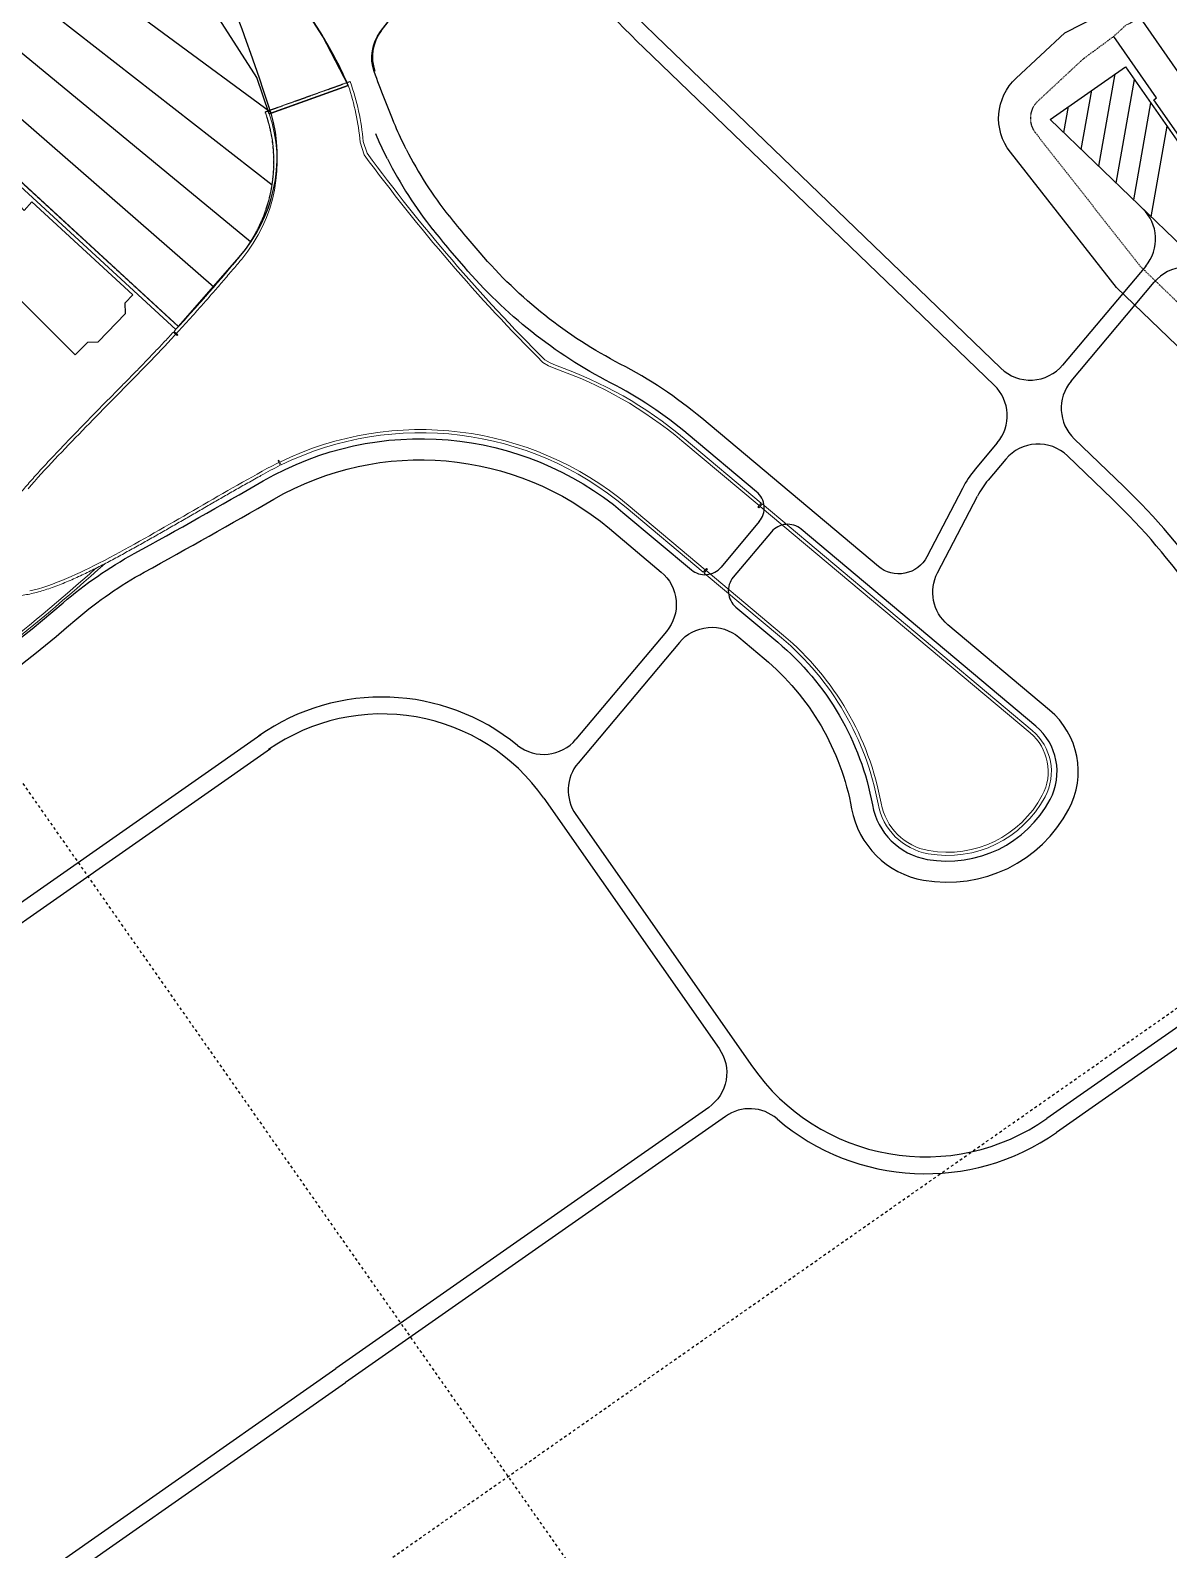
# Model space of a CAD drawing. Header units: millimetres. Extents: x 152904052 to 153933663, y 538271515 to 539240469.
# Drawn here: x 153551896 to 153557284, y 539103758 to 539110949 of the extents above; entities that cross this region are included whole.
import ezdxf

# ---------------------------------------------------------------- set-up
doc = ezdxf.new("R2010")
doc.units = ezdxf.units.MM
doc.linetypes.add('HIDDEN', pattern=[5.08, 2.54, -2.54])
doc.layers.add('BORD', color=7, linetype='Continuous')

msp = doc.modelspace()

# ---------------------------------------------------------------- linework, layer by layer
at = {"layer": 'BORD', "color": 8, "linetype": 'HIDDEN', "ltscale": 5}
for p, q in [((153505008.2, 539069689.3), (153627881, 539155725.8)), ((153528346.4, 539140965.7), (153579968.2, 539067242))]:
    msp.add_line(p, q, dxfattribs=at)
at = {"layer": 'BORD', "color": 133, "ltscale": 10}
for p, q in [((153556953.4, 539110305.6), (153557030.4, 539110742.4)), ((153557036, 539110225.9), (153557122.3, 539110715.4)), ((153556870.7, 539110385.2), (153556920, 539110665.1)), ((153556788, 539110464.9), (153556809.7, 539110587.8)), ((153557118.7, 539110146.3), (153557199.6, 539110605)), ((153557201.4, 539110066.6), (153557276.9, 539110494.7))]:
    msp.add_line(p, q, dxfattribs=at)
at = {"layer": 'BORD', "color": 133}
for points in [[(153553400.8, 539110687.6, 0.040914), (153553277.8, 539110923.6), (153551273.6, 539114045.4), (153550517.6, 539115455.4, 0.296213), (153550284.7, 539115583.4), (153549985.5, 539115561.5, 0.203452), (153549815.9, 539115474.3), (153549431.9, 539115013.3, 0.176327), (153549375.3, 539114856.3), (153549375.9, 539114706.3, 0.344328), (153549473, 539114582.9), (153550485.9, 539114334.1, -0.192117), (153550791, 539114116.1), (153552137.9, 539112013, -0.282544), (153552143.2, 539111383.4, -0.030306), (153551486.1, 539110568), (153552597, 539109546.4), (153552885.3, 539109875.9, 0.256068), (153553035.8, 539110556.9), (153553400.8, 539110687.6)], [(153553277.8, 539110923.6), (153553400.8, 539110687.6), (153553027, 539110553.7), (153552968.2, 539110724.8), (153550791, 539114116.1, 0.192117), (153550485.9, 539114334.1), (153549473, 539114582.9, -0.344328), (153549375.9, 539114706.3), (153549375.3, 539114856.3, -0.176327), (153549431.9, 539115013.3), (153549815.9, 539115474.3, -0.203452), (153549985.5, 539115561.5), (153550284.7, 539115583.4, -0.296213), (153550517.6, 539115455.4), (153551273.6, 539114045.4), (153553277.8, 539110923.6)], [(153553038.3, 539110548.2, 0.052875), (153552250.2, 539112339.2, 118.242353)], [(153553623.9, 539110497.5, -0.015307), (153553524, 539110753.5, -0.255208), (153553554.3, 539110942.8), (153553755.3, 539111202.8, -0.083503), (153553804, 539111247.9), (153554063.4, 539111417.6, -0.382341), (153554327.2, 539111377.5)], [(153553675.6, 539110385.7, -0.023945), (153553623.9, 539110497.5, -0.013978)], [(153553586.5, 539110340.3, -0.023612), (153553531.9, 539110458.3, -0.014111)], [(153553586.5, 539110340.3, 0.051268), (153553801.3, 539110005.2)], [(153553675.6, 539110385.8, 0.050981), (153553877.9, 539110069.4, 0.046297)], [(153551847.4, 539110214.1, 0.388694), (153551856.3, 539110106.4), (153551866.8, 539110096.6), (153551903.4, 539110136.4)], [(153556308, 539108780.9), (153556139.5, 539108457.1, -0.479686), (153555910, 539108411.4), (153555074.4, 539109112.6, 0.055435), (153554688.6, 539109369.4, -0.097134), (153554025.1, 539109895.5), (153553958.4, 539109973.5, -0.014231), (153553879.8, 539110071, -0.014231)], [(153555346.3, 539108623.3, 0.414214), (153555334, 539108764.2), (153555010.1, 539109036, 0.055435), (153554642.8, 539109280.6, -0.097134), (153553949, 539109830.5), (153553882.3, 539109908.6, -0.013716), (153553803.1, 539110006.7, -0.013716)]]:
    msp.add_lwpolyline(points, format="xyb", dxfattribs=at)
at = {"layer": 'BORD', "color": 133, "ltscale": 10}
for points in [[(153553557.1, 539110946.5), (153553755.3, 539111202.8, -0.083503), (153553804, 539111247.9), (153554063.4, 539111417.6)], [(153553557.1, 539110946.5, 0.257248), (153553527.3, 539110755.7)], [(153558305.7, 539108892.9, 0.046727), (153557791.9, 539109497.6, 0.001599), (153557772.3, 539109516.6), (153556723.2, 539110527.3), (153557079.4, 539110776.7), (153558946.4, 539108110.3), (153558884.1, 539108066.8), (153558294.6, 539108908.7)], [(153549153.4, 539104198.2, 0.414214), (153549213.2, 539104326.4), (153549068.7, 539104723.3, -0.315295), (153549511.1, 539106374.3, 0.005278), (153550043.8, 539106831, -0.051152), (153550376.7, 539107067.2, 0.048056), (153552051.4, 539108239.8, -0.051147), (153552387.1, 539108471.8, 0.00526), (153552998.6, 539108816.3, -0.315281), (153554701.3, 539108667.3), (153555024.8, 539108395.7, 0.414214), (153555165.7, 539108408.1)], [(153552116.4, 539108163.8, -0.051147), (153552435.3, 539108384.2, 0.00526), (153553048.6, 539108729.7, -0.315281), (153554637, 539108590.7), (153554882, 539108385, -0.414214), (153554906.7, 539108103.3), (153554478.8, 539107593.4)], [(153554968, 539108051.8, -0.414214), (153555249.7, 539108076.5), (153555369.4, 539107976.1, -0.174529), (153555783.5, 539107264.7, 0.31338), (153556124.1, 539106926.4, 0.32492), (153556811.4, 539107261.7, 0.354119), (153556720, 539107731.8), (153556238.9, 539108135.5, -0.351638), (153556190.1, 539108381), (153556379, 539108744)], [(153555223.2, 539108359.9, 0.414214), (153555235.5, 539108219), (153555433.7, 539108052.7, -0.174529), (153555881.8, 539107282.7, 0.31338), (153556141.4, 539107024.9, 0.32492), (153556723.1, 539107308.6, 0.354119), (153556655.7, 539107655.2), (153555544.7, 539108587.4, 0.414214), (153555403.8, 539108575.1)], [(153549737.1, 539104396.1), (153549542.9, 539104262.1, -0.491002), (153549316.7, 539104334.3), (153549162.7, 539104757.5, -0.315295), (153549575.4, 539106297.7, 0.005278), (153550109.7, 539106755.8, -0.051152), (153550426, 539106980.2, 0.048056), (153552116.4, 539108163.8)], [(153554326.4, 539107314.5), (153555156, 539106129.6, -0.414214), (153555106.9, 539105851), (153553341.6, 539104615)], [(153550465.3, 539104617), (153551297.8, 539103428, 0.414214), (153551576.4, 539103378.9), (153553341.6, 539104615)]]:
    msp.add_lwpolyline(points, format="xyb", dxfattribs=at)
at = {"layer": 'BORD', "color": 133, "ltscale": 10, "flags": 128}
for points in [[(153554327.2, 539111377.5, 0.028647), (153554800.4, 539110866.2)], [(153554581.5, 539111206.2, 0.016399), (153554855.9, 539110923.8)], [(153557175.4, 539109833, 0.394252), (153557160.9, 539110105.6)], [(153557507.4, 539109771.8, 0.434461), (153557215.4, 539109756.3)], [(153556490.4, 539109349.2, 0.434461), (153556782.3, 539109364.7)], [(153556473.1, 539108996.1, 0.394252), (153556458.6, 539109268.7)], [(153556822.4, 539109288, 0.394252), (153556836.9, 539109015.4)], [(153556805.1, 539108934.9, 0.434461), (153556513.2, 539108919.4)], [(153556368.5, 539108871.5, 0.05462), (153556308, 539108780.9)], [(153556429.8, 539108820.1, 0.05462), (153556379, 539108744)], [(153557478.3, 539108313.6, 0.048329), (153557071.6, 539108789.2)], [(153557412.8, 539108267.7, 0.048329), (153557016.1, 539108731.6)], [(153554202.5, 539107564.3, 0.335771), (153552978.3, 539107609.6)], [(153554326.4, 539107314.5, 0.414214), (153553024.2, 539107544.1)], [(153554202.5, 539107564.3, 0.403939), (153554478.8, 539107593.4)], [(153554488.7, 539107480.6, 0.339454), (153554478, 539107237.3)], [(153555314.2, 539106043.2, 0.414214), (153556706.9, 539105797.6)], [(153555430.6, 539105796.6, 0.342337), (153555185.8, 539105808.6)], [(153555430.6, 539105796.6, 0.342385), (153556753, 539105732.2)]]:
    msp.add_lwpolyline(points, format="xyb", dxfattribs=at)
at = {"layer": 'BORD', "color": 133, "flags": 128}
for points in [[(153552065.4, 539111275.5), (153553034.1, 539110561.3)], [(153551924.1, 539111088.4), (153553040.6, 539110217.6)], [(153552938.5, 539109948.3), (153551777.7, 539110905.1)], [(153551626.5, 539110725.9), (153552764.8, 539109734.6)], [(153552380.7, 539109697.4), (153551903.4, 539110136.4)], [(153551524.1, 539109994.1), (153552107.6, 539109412.1)], [(153552345.4, 539109659.4), (153552380.7, 539109697.4)], [(153552217.4, 539109473.8), (153552346.7, 539109608.8)], [(153552346.7, 539109608.8), (153552345.4, 539109659.4)], [(153552107.6, 539109412.1), (153552167.5, 539109472.8)], [(153552167.5, 539109472.8), (153552217.4, 539109473.8)]]:
    msp.add_lwpolyline(points, dxfattribs=at)
at = {"layer": 'BORD', "color": 137}
msp.add_lwpolyline([(153558014.9, 539108689.2, 0.048329), (153557526, 539109260.9), (153557037.2, 539109731.8), (153556534.9, 539110372, -0.389759), (153556562.3, 539110722.9), (153556792.5, 539110937.1), (153556956.1, 539111020.7), (153557004.1, 539111065.1, -0.068099), (153557020.9, 539111076.9), (153557163.9, 539111150.4, -0.33662), (153557467.6, 539111096.8), (153558005.6, 539110515.7), (153559462.5, 539108435.1), (153559824.5, 539107730.8, -0.33662), (153559771, 539107427.1), (153559653, 539107317.9, -0.000007), (153559653, 539107317.9)], format="xyb", dxfattribs=at)
at = {"layer": 'BORD', "color": 133, "linetype": 'HIDDEN', "flags": 128}
for points in [[(153557024.1, 539110920.1), (153557081.2, 539110972.9), (153557218.8, 539111043.7, -0.33662), (153557379.6, 539111015.3), (153557912, 539110440.2), (153559359.5, 539108372.9), (153559717.8, 539107676, -0.33662), (153559689.5, 539107515.2), (153559557.4, 539107392.9)], [(153557024.1, 539110920.1), (153556879.4, 539110813.1), (153556664.5, 539110613.1, 0.389759), (153556652.9, 539110464.6), (153557148.8, 539109832.6), (153557630.1, 539109368.9, -0.048329), (153558137.8, 539108775.3)], [(153551574.7, 539110486.4), (153552597, 539109546.3), (153552735.8, 539109701.2), (153552825.1, 539109804.5), (153552885.3, 539109875.9, 0.266329), (153553008, 539110562.9), (153553410, 539110706.8)]]:
    msp.add_lwpolyline(points, format="xyb", dxfattribs=at)
at = {"layer": 'BORD', "color": 133, "ltscale": 10, "flags": 128}
for points in [[(153557353.5, 539110718.4), (153557150.4, 539111008.5)], [(153554855.9, 539110923.8), (153556490.4, 539109349.2)], [(153557227.2, 539110629.9), (153557024.1, 539110920.1)], [(153554800.4, 539110866.2), (153556458.6, 539109268.7)], [(153557213.4, 539110620.2), (153557227.2, 539110629.9)], [(153559303, 539107669.1), (153559287.4, 539107658.2), (153557213.4, 539110620.2)], [(153557175.4, 539109833), (153556782.3, 539109364.7)], [(153556822.4, 539109288), (153557215.4, 539109756.3)], [(153556473.1, 539108996.1), (153556368.5, 539108871.5)], [(153556836.9, 539109015.4), (153557071.6, 539108789.2)], [(153556513.2, 539108919.4), (153556429.8, 539108820)], [(153556805.1, 539108934.9), (153557016.1, 539108731.6)], [(153555346.3, 539108623.3), (153555165.7, 539108408.1)], [(153555403.8, 539108575.1), (153555223.2, 539108359.9)], [(153554968, 539108051.8), (153554488.7, 539107480.6)], [(153550651.9, 539105980.7), (153552986.5, 539107615.4)], [(153550697.8, 539105915.1), (153553032.3, 539107549.8)], [(153554478, 539107237.3), (153555314.2, 539106043.2)], [(153558177.3, 539106827.2), (153556707, 539105797.6)], [(153558223.3, 539106761.7), (153556752.7, 539105732)]]:
    msp.add_lwpolyline(points, dxfattribs=at)
at = {"layer": 'BORD', "color": 133, "lineweight": 0, "flags": 128}
for points in [[(153553410, 539110706.8), (153553008, 539110562.9)], [(153553400.8, 539110687.6), (153553027, 539110553.7)], [(153552597, 539109546.3), (153551402, 539110645.2)], [(153553457.1, 539110420), (153553476.5, 539110359.7)], [(153553471.9, 539110423), (153553490.1, 539110366.7)], [(153554980.5, 539109006), (153555346.1, 539108699.3)], [(153554990.1, 539109017.5), (153555355.7, 539108710.8)], [(153554715.7, 539108690.4), (153555081.2, 539108383.7)], [(153554725.3, 539108701.9), (153555090.9, 539108395.2)], [(153555340.3, 539108692.4), (153555344.6, 539108688.8)], [(153555350.3, 539108695.7), (153556628.7, 539107623)], [(153555360, 539108707.2), (153556638.4, 539107634.5)], [(153555095.2, 539108391.6), (153555460.7, 539108084.8)], [(153555096.6, 539108402.1), (153555100.9, 539108398.5)], [(153555085.5, 539108380.1), (153555451.1, 539108073.3)]]:
    msp.add_lwpolyline(points, dxfattribs=at)
for points in [[(153553457.1, 539110420, 0.061628), (153553400.8, 539110687.6)], [(153553471.9, 539110423, 0.064626), (153553410, 539110706.8)], [(153552885.3, 539109875.9, 0.266329), (153553008, 539110562.9)], [(153552896.8, 539109866.3, 0.260731), (153553027, 539110553.7)], [(153553476.5, 539110359.7, 0.037823), (153554321.7, 539109377.1)], [(153553490.1, 539110366.7, 0.037692), (153554330.8, 539109389.2)], [(153554980.5, 539109006, 0.091166), (153554375.5, 539109349.5)], [(153554990.1, 539109017.5, 0.091071), (153554381.1, 539109363.4)], [(153554725.3, 539108701.9, 0.295786), (153553077.1, 539108905.6)], [(153554715.7, 539108690.4, 0.295782), (153553083.7, 539108892.1)], [(153553079.3, 539108890, 0.017145), (153552987.9, 539108841.3)], [(153553073.1, 539108913.7, 0.000782), (153553068.8, 539108911.6)], [(153551699.1, 539107978.6, 0.015431), (153552206.8, 539108402.9)], [(153551706.6, 539107969.1, 0.016495), (153552248.8, 539108424.3)], [(153555908.4, 539107287.6, 0.174529), (153555451.1, 539108073.3)], [(153555923.2, 539107290.3, 0.174529), (153555460.7, 539108084.8)], [(153556686, 539107328.3, 0.354119), (153556628.7, 539107623)], [(153556699.2, 539107321.3, 0.354119), (153556638.4, 539107634.5)], [(153556146.1, 539107051.5, 0.32492), (153556699.2, 539107321.3)], [(153556148.7, 539107066.3, 0.32492), (153556686, 539107328.3)], [(153555908.4, 539107287.6, 0.313381), (153556146.1, 539107051.5)], [(153555923.2, 539107290.3, 0.313381), (153556148.7, 539107066.3)]]:
    msp.add_lwpolyline(points, format="xyb", dxfattribs=at)
at = {"layer": 'BORD', "color": 133, "lineweight": 0}
for points in [[(153552584.9, 539109533.1), (153551386.9, 539110634.7)], [(153552584, 539109510.2), (153552580.6, 539109506.5), (153552562.3, 539109486.7), (153552546.6, 539109469.9), (153552530.9, 539109453.1), (153552515.1, 539109436.4), (153552499.3, 539109419.7), (153552483.5, 539109403), (153552467.5, 539109386.4), (153552451.6, 539109369.8), (153552435.6, 539109353.3), (153552419.5, 539109336.8), (153552403.4, 539109320.3), (153552387.3, 539109303.9), (153552371.1, 539109287.5), (153552355, 539109271), (153552338.8, 539109254.6), (153552322.6, 539109238.2), (153552306.4, 539109221.8), (153552290.1, 539109205.3), (153552273.7, 539109188.6), (153552257.3, 539109171.9), (153552240.9, 539109155.2), (153552224.5, 539109138.4), (153552208.1, 539109121.7), (153552191.7, 539109105), (153552175.4, 539109088.2), (153552159.1, 539109071.4), (153552142.8, 539109054.6), (153552126.5, 539109037.8), (153552110.2, 539109021), (153552093.8, 539109004.1), (153552077.4, 539108987.1), (153552061.1, 539108970), (153552044.7, 539108952.9), (153552028.4, 539108935.8), (153552012.2, 539108918.6), (153551996, 539108901.4), (153551979.9, 539108884), (153551963.8, 539108866.6), (153551947.9, 539108849.1), (153551932, 539108831.5), (153551916.2, 539108813.8), (153551900.6, 539108796), (153551885.1, 539108778.1)], [(153552584, 539109510.2), (153552573, 539109520.3)], [(153552587.3, 539109513.7), (153552576.3, 539109523.9)], [(153552590.7, 539109504.1), (153552584, 539109510.2)], [(153552593.9, 539109507.6), (153552587.3, 539109513.7)], [(153554330.8, 539109389.2), (153554356.2, 539109374.9), (153554381.1, 539109363.4)], [(153554321.7, 539109377.1), (153554349.3, 539109361.5), (153554375.5, 539109349.5)], [(153551893.6, 539108296.1), (153551914, 539108300.8), (153551934, 539108306.1), (153551955.4, 539108312.4), (153551978.2, 539108319.9), (153552000.7, 539108327.9), (153552023, 539108336.3), (153552045.1, 539108345.1), (153552067.1, 539108354.2), (153552088.9, 539108363.7), (153552110.6, 539108373.4), (153552132.3, 539108383.4), (153552153.5, 539108393.4), (153552174.8, 539108403.8), (153552197.8, 539108415.2), (153552220.7, 539108426.7), (153552246.4, 539108440), (153552272, 539108453.4), (153552295.6, 539108466), (153552319.2, 539108478.7), (153552342.6, 539108491.6), (153552366.1, 539108504.5), (153552389.4, 539108517.5), (153552412.8, 539108530.6), (153552436.1, 539108543.7), (153552459.4, 539108556.8), (153552482.6, 539108570), (153552505.9, 539108583.2), (153552529.2, 539108596.5), (153552552.4, 539108609.7), (153552575.6, 539108623), (153552598.8, 539108636.3), (153552622, 539108649.6), (153552645.2, 539108663), (153552668.4, 539108676.4), (153552691.5, 539108689.7), (153552714.7, 539108703.1), (153552737.8, 539108716.6), (153552761, 539108730), (153552784.1, 539108743.4), (153552807.3, 539108756.7), (153552830.5, 539108770.1), (153552853.6, 539108783.4), (153552876.9, 539108796.7), (153552900.1, 539108809.8), (153552923.6, 539108822.7), (153552947.1, 539108835.5), (153552970.5, 539108848.5), (153552993.2, 539108861.6), (153553016.1, 539108874.3), (153553039.2, 539108886.6), (153553063, 539108898.7), (153553072.8, 539108903.5)], [(153553072.8, 539108903.5), (153553068.8, 539108911.6)], [(153553079.3, 539108890), (153553072.8, 539108903.5)], [(153553077.1, 539108905.6), (153553073.1, 539108913.7)], [(153553083.7, 539108892.1), (153553077.1, 539108905.6)], [(153555340.3, 539108692.4), (153555346.1, 539108699.3)], [(153555344.6, 539108688.8), (153555350.3, 539108695.7)], [(153555346.1, 539108699.3), (153555355.7, 539108710.8)], [(153555350.3, 539108695.7), (153555360, 539108707.2)], [(153555081.2, 539108383.7), (153555090.9, 539108395.2)], [(153555085.5, 539108380.1), (153555095.2, 539108391.6)], [(153555090.9, 539108395.2), (153555096.6, 539108402.1)], [(153555095.2, 539108391.6), (153555100.9, 539108398.5)]]:
    msp.add_lwpolyline(points, dxfattribs=at)
at = {"layer": 'BORD', "color": 133, "ltscale": 10}
for points in [[(153555185.8, 539105808.6), (153553387.5, 539104549.4)], [(153551589.3, 539103290.3), (153553387.5, 539104549.4)]]:
    msp.add_lwpolyline(points, dxfattribs=at)
at = {"layer": 'BORD', "color": 133, "lineweight": 0}
for points, knots in [([(153552885.3, 539109875.9), (153552879.6, 539109869), (153552859.8, 539109845.5), (153552825.1, 539109804.5), (153552781, 539109753.2), (153552735.8, 539109701.2), (153552690.3, 539109649.6), (153552644.4, 539109598.3), (153552606.3, 539109556.5), (153552583.5, 539109531.7), (153552576.3, 539109523.9)], [0, 0, 0, 0, 2693.599812, 9218.792796, 16105.13574, 22991.478685, 29877.821629, 36757.618413, 43641.445027, 46850.759302, 46850.759302, 46850.759302, 46850.759302]), ([(153552896.8, 539109866.3), (153552891.1, 539109859.4), (153552871.3, 539109835.8), (153552836.5, 539109794.8), (153552792.4, 539109743.4), (153552747.1, 539109691.4), (153552701.5, 539109639.6), (153552655.5, 539109588.3), (153552617.4, 539109546.4), (153552594.6, 539109521.6), (153552587.3, 539109513.7)], [0, 0, 0, 0, 2697.482788, 9232.082134, 16128.352054, 23024.621974, 29920.891894, 36813.878781, 43708.702822, 46920.13605, 46920.13605, 46920.13605, 46920.13605]), ([(153552549.6, 539109495), (153552534.5, 539109478.9), (153552503.7, 539109446), (153552456.8, 539109396.7), (153552408.8, 539109347.2), (153552360.5, 539109297.9), (153552311.8, 539109248.6), (153552262.8, 539109199), (153552213.7, 539109149), (153552164.6, 539109098.7), (153552115.6, 539109048.2), (153552066.5, 539108997.4), (153552017.4, 539108946.2), (153551968.7, 539108894.3), (153551920.6, 539108841.7), (153551873.5, 539108788), (153551827.5, 539108733.1), (153551783.2, 539108676.4), (153551742.2, 539108618.6), (153551706.3, 539108560.1), (153551677.3, 539108499.5), (153551659, 539108433), (153551661.2, 539108357), (153551711.1, 539108292.5), (153551784.1, 539108271.4), (153551853, 539108272.4), (153551919, 539108285.4), (153551984.6, 539108305.4), (153552050.8, 539108330.6), (153552116.8, 539108359.3), (153552181.5, 539108390), (153552245.3, 539108422.3), (153552308.3, 539108455.6), (153552370.7, 539108489.8), (153552432.6, 539108524.4), (153552494.1, 539108559.2), (153552555.2, 539108594), (153552616.2, 539108629), (153552677, 539108664), (153552737.3, 539108698.9), (153552797.2, 539108733.7), (153552857.1, 539108768.1), (153552918.3, 539108803.3), (153552962.5, 539108826.5), (153552985.8, 539108840.1), (153552987.9, 539108841.3)], [50779.838603, 50779.838603, 50779.838603, 50779.838603, 57408.442583, 64294.753774, 71189.737654, 78091.013158, 85004.745882, 91977.169279, 99004.425032, 106032.50178, 113060.559286, 120120.660354, 127224.091539, 134340.463843, 141469.858072, 148610.148138, 155766.66875, 162954.473629, 170194.474349, 177023.421995, 183513.515984, 190283.323157, 197606.909269, 205494.928898, 212818.522133, 219588.333125, 226078.429325, 232907.377713, 240147.378438, 247335.183319, 254491.703931, 261631.993999, 268761.388229, 275877.760533, 282981.191718, 290041.292787, 297069.350293, 304097.427041, 311124.682793, 318097.106191, 325010.838915, 331912.114418, 338807.098297, 346181.410432, 346900.785592, 346900.785592, 346900.785592, 346900.785592]), ([(153552552.3, 539109498), (153552551.9, 539109497.6), (153552551.2, 539109496.8), (153552550.4, 539109495.9), (153552549.9, 539109495.4)], [50379.838713, 50379.838713, 50379.838713, 50379.838713, 50526.495115, 50729.838602, 50729.838602, 50729.838602, 50729.838602])]:
    msp.add_open_spline(points, degree=3, knots=knots, dxfattribs=at)
for points in [[(153552573, 539109520.3), (153552566.2, 539109513), (153552559.4, 539109505.7), (153552552.6, 539109498.3)], [(153552590.7, 539109504.1), (153552591.8, 539109505.3), (153552592.8, 539109506.4), (153552593.9, 539109507.6)]]:
    msp.add_open_spline(points, degree=3, dxfattribs=at)

doc.saveas('drawing.dxf')
